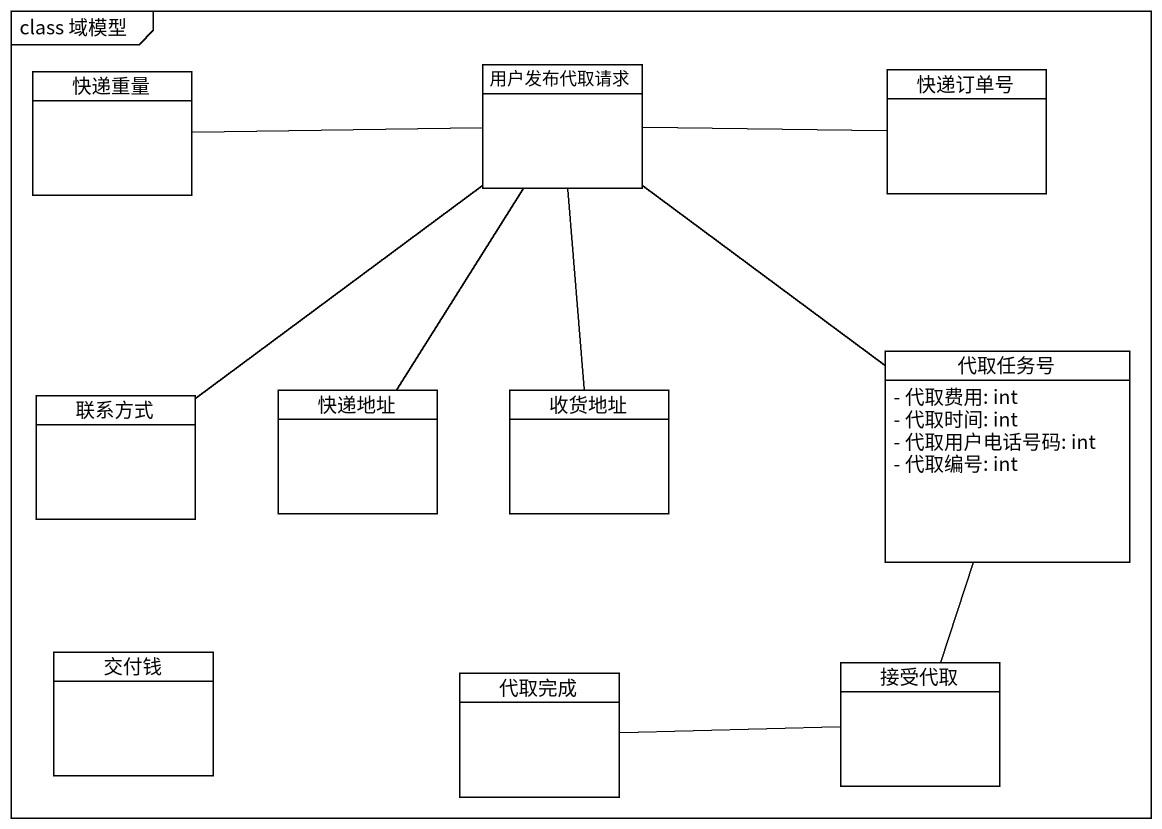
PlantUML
@startuml
mainframe class 域模型
hide circle
hide empty members
skinparam classAttributeIconSize 0
class 快递重量
class 用户发布代取请求
class 快递订单号
class 代取任务号 {
  - 代取费用: int
  - 代取时间: int
  - 代取用户电话号码: int
  - 代取编号: int
}
class 联系方式
class 快递地址
class 收货地址
class 交付钱
class 代取完成
class 接受代取
用户发布代取请求 -left- 快递重量
用户发布代取请求 -right- 快递订单号
用户发布代取请求 -- 代取任务号
用户发布代取请求 -- 联系方式
用户发布代取请求 -- 快递地址
用户发布代取请求 -- 收货地址
代取任务号 -- 接受代取
代取完成 -right- 接受代取
@enduml
